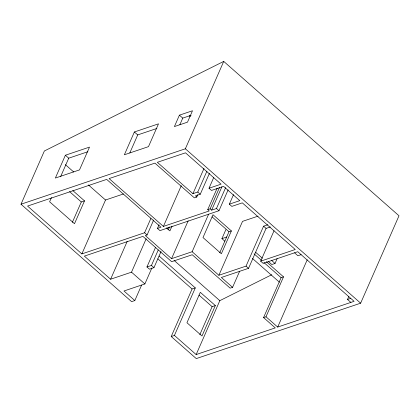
<?xml version="1.0" encoding="UTF-8"?>
<svg xmlns="http://www.w3.org/2000/svg" width="420" height="420" viewBox="0 0 420 420"><rect width="100%" height="100%" fill="white"/><g stroke="black" fill="none" stroke-linecap="round" stroke-linejoin="round"><path stroke-width="0.63" d="M141.608 285.112L134.825 300.557L131.612 301.644L21 204.22L44.368 150.98L223.729 61.404L399 215.78L360.638 303.177L196.271 358.596L171.213 336.52L192.077 288.992L195.295 287.905L159.117 256.043M65.384 155.232L55.372 178.048L79.495 169.916L89.507 147.1L65.384 155.232L68.728 158.177L87.901 151.709M51.45 197.568L49.607 201.768L74.503 223.697L84.52 200.881L72.802 190.565M60.554 176.788L68.728 158.177M72.34 222.38L81.302 201.968L84.52 200.881M134.379 131.969L124.362 154.786L148.486 146.648L158.503 123.837L134.379 131.969L137.718 134.915L156.896 128.447M228.134 189.866L218.978 210.725L159.957 230.627L157.447 228.417L160.986 227.225L106.685 179.398L27.557 206.078L81.863 253.906L105.525 200.004L123.448 193.956M129.811 152.927L137.718 134.915M179.408 115.164L174.4 126.572L187.493 122.162L192.502 110.754L179.408 115.164L182.753 118.109L191.079 115.301M239.636 271.252L232.575 287.338L230.16 288.151L192.234 254.746L171.649 261.686L142.91 236.376L84.367 256.116L110.602 279.221L127.166 241.484M179.849 124.714L182.753 118.109M81.863 253.906L144.585 232.759L150.864 218.453M208.619 214.179L192.14 251.727L171.554 258.668L145.32 235.562L147.089 234.964L153.631 220.064M21 204.22L185.362 148.796L223.729 61.404M110.602 279.221L131.507 272.171L146.155 238.796M157.447 228.417L159.017 224.842M197.825 194.659L196.775 197.043L194.366 197.857L154.933 163.128L109.095 178.584L163.401 226.412L181.277 185.682M161.018 251.564L153.956 267.65L149.452 269.173L146.947 266.963L155.578 247.296M146.947 266.963L151.452 265.445L158.251 249.953M167.407 229.094L168.194 227.304M168.294 229.898L169.596 226.926M134.825 300.557L123.968 290.992L144.874 283.941L151.893 267.95M172.006 226.112L169.922 230.864L166.504 227.855M171.213 336.52L174.426 335.438L196.151 354.569L275.273 327.889L263.576 317.588L265.991 316.774L277.688 327.075L354.081 301.319L297.769 251.722L263.193 263.382L260.689 261.172L295.265 249.512L242.298 202.86L231.845 206.383L229.336 204.178L239.794 200.655L223.587 186.375L211.523 190.444L209.018 188.239L221.078 184.17L185.488 152.822L157.343 162.314L192.932 193.662L203.978 168.504M192.932 193.662L197.757 192.034L206.913 171.176M171.554 258.668L188.165 220.826M196.775 197.043L195.442 195.867L200.267 194.24L209.422 173.381M209.018 188.239L213.728 177.513M163.401 226.412L209.234 210.956L207.732 209.633L217.151 188.181M207.732 209.633L210.142 208.819L219.56 187.367M210.142 208.819L211.649 210.142L221.902 186.784M211.649 210.142L216.473 208.514L225.629 187.656M229.336 204.178L233.525 194.644M174.426 335.438L195.295 287.905M224.837 241.211L221.917 238.639L225.829 229.724M219.749 252.756L228.974 231.746L231.389 230.932L213.008 214.741L202.991 237.557L221.372 253.743L231.389 230.932M192.14 251.727L218.873 275.273L242.534 221.366L258.064 216.132M199.82 334.682L212.126 306.653L215.345 305.566L200.303 292.32L186.953 322.739L201.989 335.984L215.345 305.566M196.151 354.569L219.812 300.668L271.735 274.733M218.873 275.273L246.052 266.107L263.576 226.18L267.85 224.742M232.575 287.338L221.377 277.478L248.556 268.317L266.086 228.386L270.354 226.947M260.689 261.172L274.029 230.78M268.475 261.597L271.819 264.542L275.037 263.456L277.137 258.668M263.576 317.588L281.106 277.662L283.516 276.848L266.317 261.697M265.991 316.774L283.516 276.848M277.688 327.075L307.204 259.828M350.863 302.4L347.519 299.455L348.831 296.468M221.917 238.639L226.81 236.99M301.114 254.662L297.895 255.749L294.556 252.803M347.519 299.455L350.737 298.373M189.294 115.71L190.271 116.566M185.362 148.796L360.638 303.177M263.576 226.18L266.086 228.386M197.757 192.034L200.267 194.24M216.473 208.514L218.978 210.725M271.693 260.516L275.037 263.456M255.507 252.173L262.385 258.232M212.047 216.83L228.974 231.746M254.079 253.853L261.45 260.348M263.907 262.51L281.106 277.662M252.52 258.505L279.426 282.203M246.052 266.107L248.556 268.317M144.585 232.759L147.089 234.964M65.41 164.666L73.726 171.995M88.4 184.921L105.525 200.004M174.111 260.416L219.812 300.668M157.852 258.846L192.077 288.992M199.028 295.113L212.126 306.653M69.584 191.646L81.302 201.968M151.452 265.445L153.956 267.65M131.507 272.171L144.874 283.941"/></g></svg>
